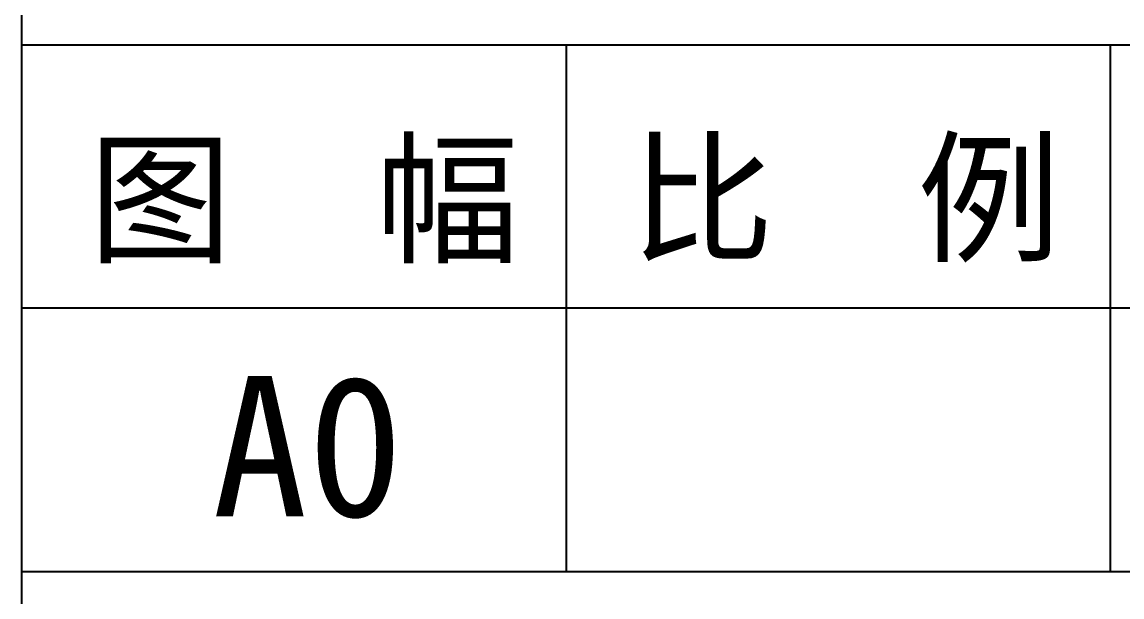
# Model space of a CAD drawing. Header units: millimetres. Extents: x 18255 to 228708, y -2217 to 146640.
# Drawn here: x 216849 to 222396, y 1461 to 4359 of the extents above; entities that cross this region are included whole.
import ezdxf

# ---------------------------------------------------------------- set-up
doc = ezdxf.new("R2010")
doc.units = ezdxf.units.MM
doc.layers.get('0').update_dxf_attribs({"color": 8})
doc.layers.add('标题栏', color=8, linetype='Continuous', lineweight=25)
doc.layers.add('注释及标注', color=8, linetype='Continuous', lineweight=25)
doc.styles.get("Standard").update_dxf_attribs({"font": '', "height": 4})
doc.styles.get('Standard').set_extended_font_data('FangSong_GB2312')

msp = doc.modelspace()

# ---------------------------------------------------------------- linework, layer by layer
at = {"layer": '标题栏', "color": 0}
for p, q in [((216849.2, -1331.7), (216849.2, 7518.3)), ((216849.9, 4243.8), (227823.2, 4243.8))]:
    msp.add_line(p, q, dxfattribs=at)
at = {"layer": '注释及标注', "color": 7}
for p, q in [((219592.7, 4243.8), (219592.7, 1588.8)), ((222336.2, 4243.8), (222336.2, 1588.8)), ((227823.2, 2916.3), (216849.2, 2916.3)), ((216849.2, 1588.8), (227823.2, 1588.8))]:
    msp.add_line(p, q, dxfattribs=at)

# ---------------------------------------------------------------- texts
at = {"insert": (217807.7, 2575), "char_height": 708, "width": 4093.385, "attachment_point": 1}
msp.add_mtext('A0', dxfattribs=at)
at = {"layer": '标题栏', "color": 0}
for s, p in [('图  幅', (217185.5, 3199.9)), ('比  例', (219917, 3205.4))]:
    msp.add_text(s, height=531, dxfattribs=at).set_placement(p)

doc.saveas('drawing.dxf')
